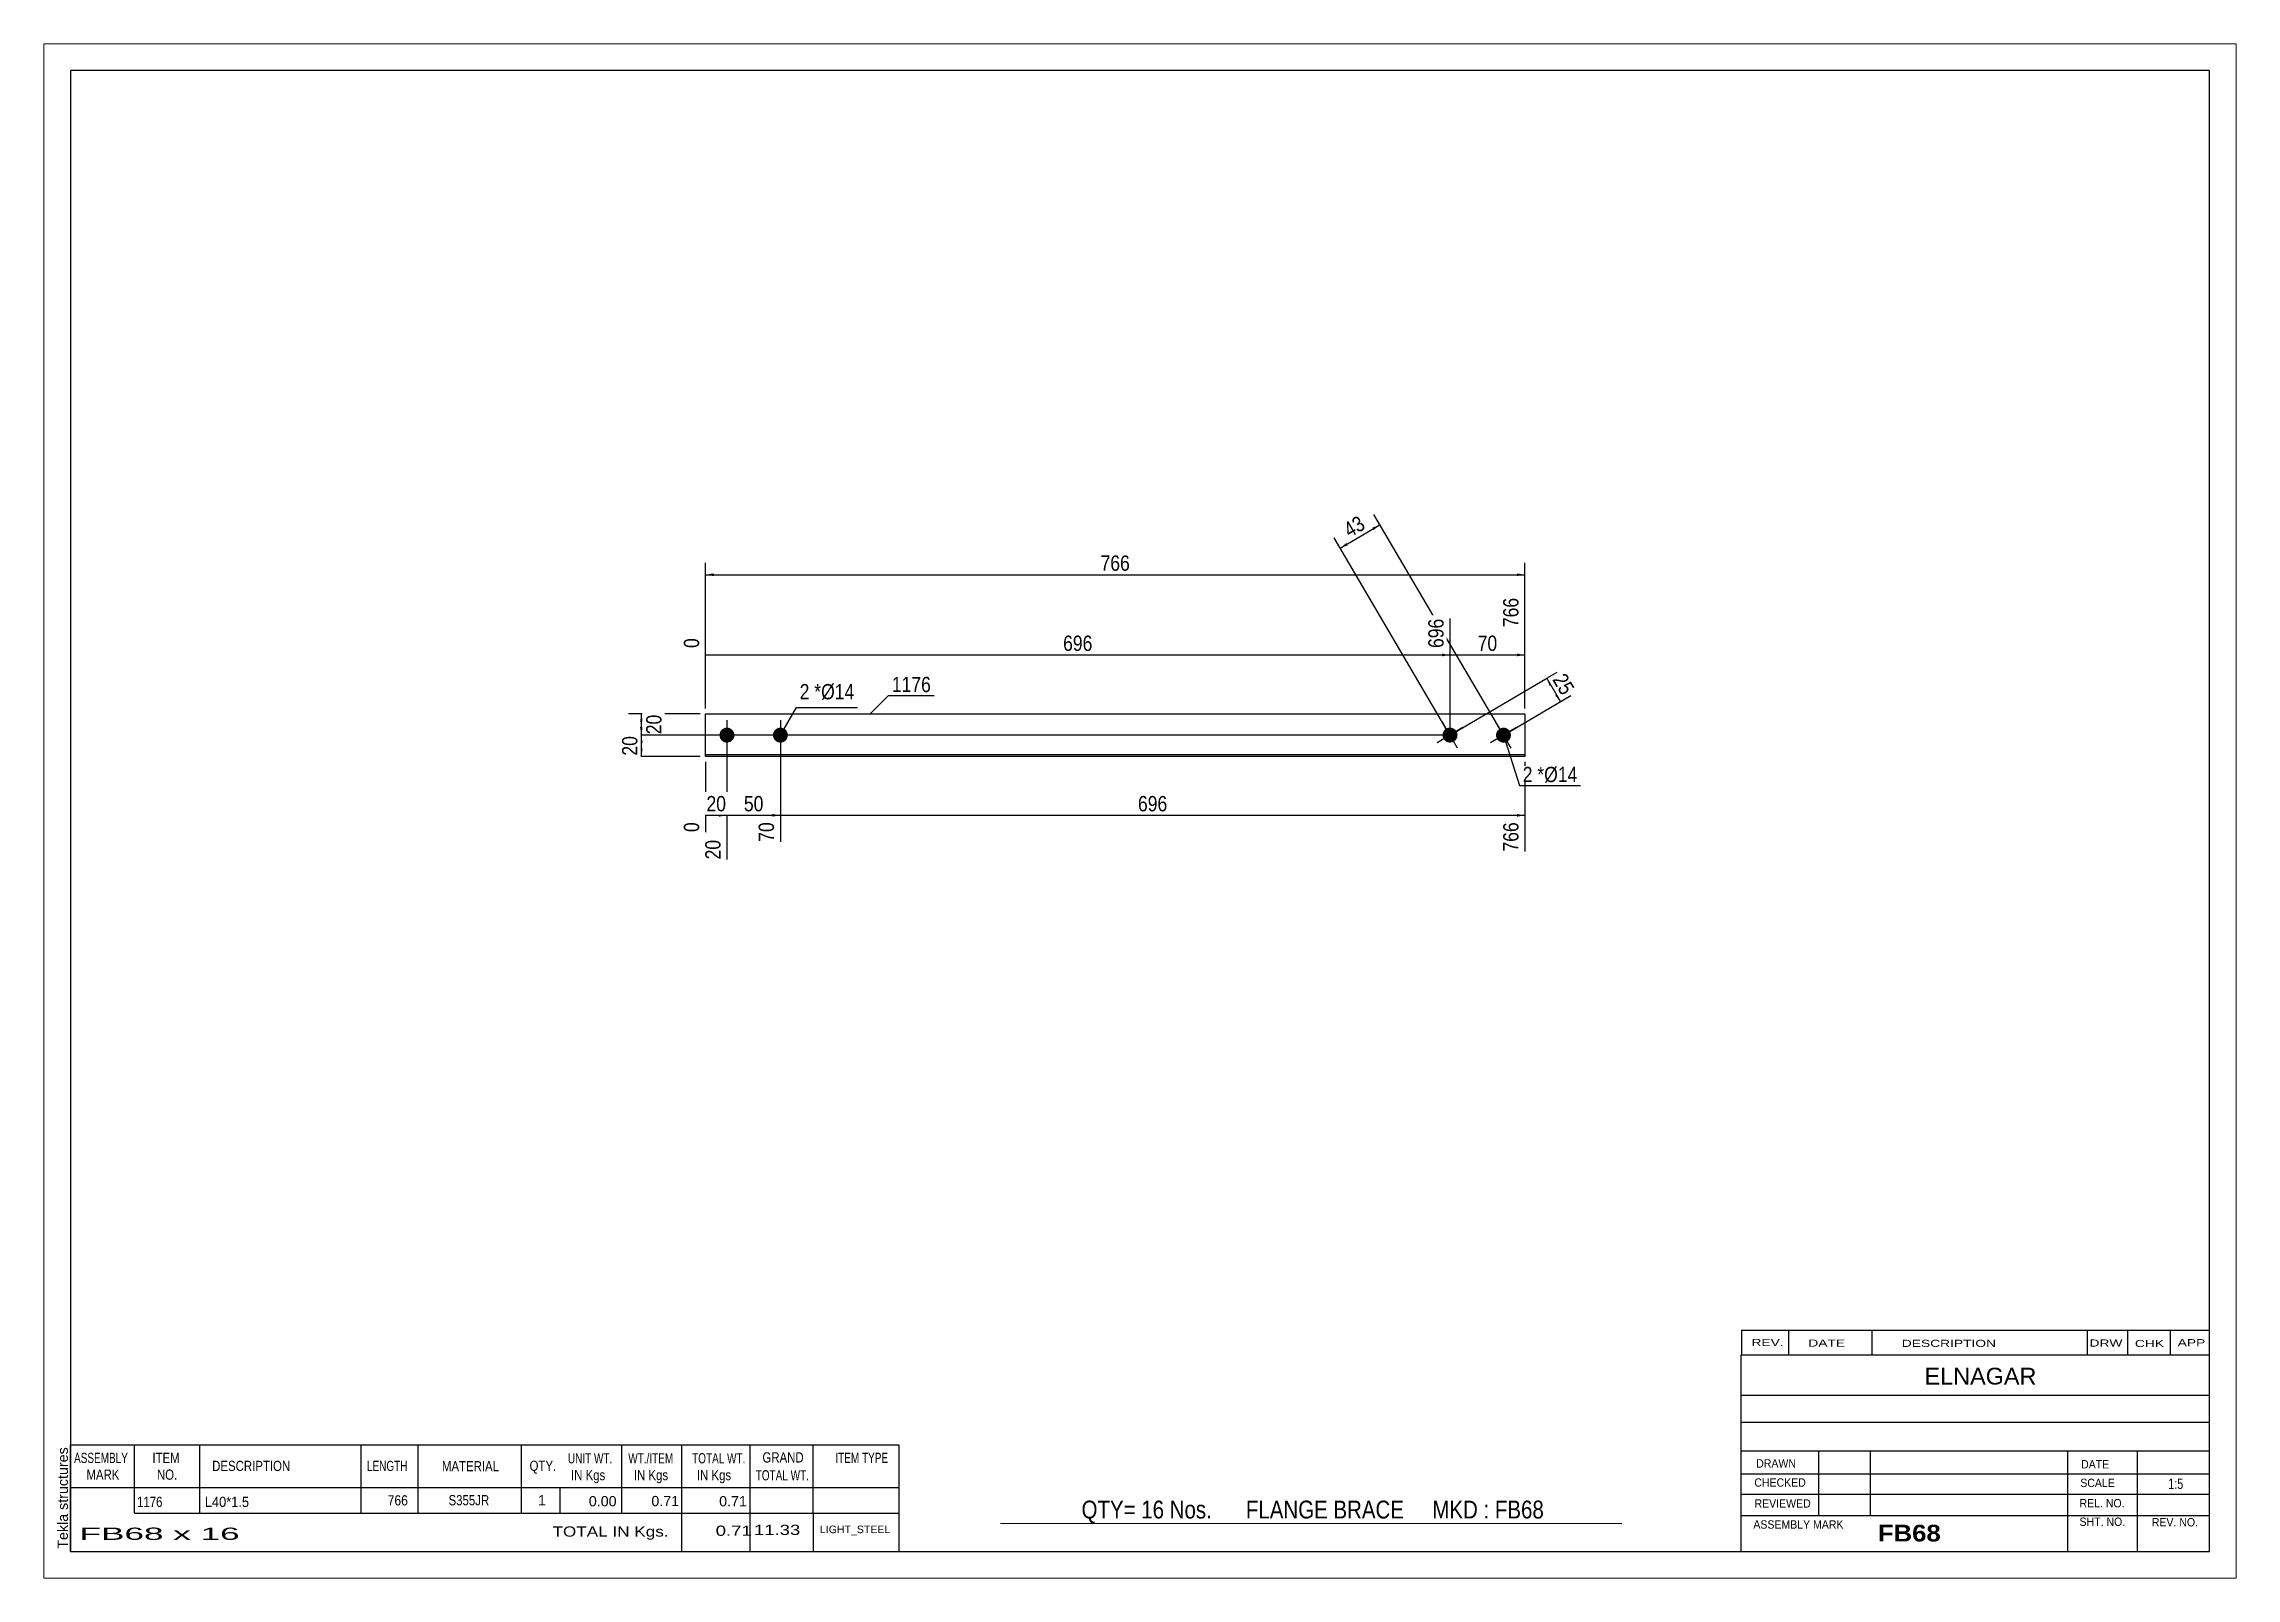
# Paper-space layout 'Layout1' of a CAD drawing. Header units: millimetres. Extents: x 0 to 410, y 0 to 287.
# The model-space entities are those that its viewports show. They can reach past a viewport. Long polylines and large blocks are cut down to what shows.
import ezdxf

# ---------------------------------------------------------------- set-up
doc = ezdxf.new("R2010")
doc.units = ezdxf.units.MM
doc.layers.add('Viewport layer', color=7, linetype='Continuous', plot=False)
doc.styles.add('Arial', font='ARIAL.TTF', dxfattribs={"height": 0.2})
doc.styles.add('Arial Bold', font='ARIALBD.TTF', dxfattribs={"height": 0.2})
doc.styles.add('Arial Narrow', font='ARIALN.TTF', dxfattribs={"height": 0.2})

# ---------------------------------------------------------------- blocks, each defined once
blk = doc.blocks.new('Unknown-629079683-1561')
at = {"color": 5, "linetype": 'Continuous'}
for p, q in [((405, 282), (5, 282)), ((5, 282), (5, 5)), ((405, 5), (405, 282)), ((5, 5), (405, 5))]:
    blk.add_line(p, q, dxfattribs=at)
at = {"color": 174, "linetype": 'Continuous', "style": 'Arial'}
blk.add_text('Tekla structures', height=1.9102, rotation=90, dxfattribs=at).set_placement((4.5, 5.5))
blk = doc.blocks.new('Part-629079683-1227 - 1212')
at = {"color": 2, "linetype": 'Continuous'}
for p, q in [((123.75, 153.69), (123.75, 161.69)), ((123.75, 161.69), (276.98, 161.69)), ((276.98, 161.69), (276.98, 153.69)), ((276.98, 153.99), (123.75, 153.99)), ((276.98, 153.69), (123.75, 153.69))]:
    blk.add_line(p, q, dxfattribs=at)
blk = doc.blocks.new('Bolt-629079683-1228 - 1212')
at = {"linetype": 'Continuous'}
blk.add_hatch(color=3, dxfattribs=at).paths.add_polyline_path([(261.77, 156.98, -1), (264.19, 158.4, -1)])
at = {"color": 3, "linetype": 'Continuous'}
for p, q in [((264.4, 155.28), (261.56, 160.11)), ((265.39, 159.11), (260.57, 156.27))]:
    blk.add_line(p, q, dxfattribs=at)
blk = doc.blocks.new('Bolt-629079683-1229 - 1212')
at = {"linetype": 'Continuous'}
blk.add_hatch(color=3, dxfattribs=at).paths.add_polyline_path([(271.77, 156.98, -1), (274.19, 158.4, -1)])
at = {"color": 3, "linetype": 'Continuous'}
for p, q in [((274.4, 155.28), (271.56, 160.11)), ((275.39, 159.11), (270.57, 156.27))]:
    blk.add_line(p, q, dxfattribs=at)
blk = doc.blocks.new('Bolt-629079683-1230 - 1212')
at = {"linetype": 'Continuous'}
for points in [[(127.75, 156.29, -1), (127.75, 159.09, -1)], [(137.75, 156.29, -1), (137.75, 159.09, -1)]]:
    blk.add_hatch(color=3, dxfattribs=at).paths.add_polyline_path(points)
at = {"color": 3, "linetype": 'Continuous'}
for p, q in [((127.75, 160.49), (127.75, 154.89)), ((137.75, 160.49), (137.75, 154.89)), ((130.55, 157.69), (124.95, 157.69)), ((140.55, 157.69), (134.95, 157.69))]:
    blk.add_line(p, q, dxfattribs=at)
blk = doc.blocks.new('StraightDimension-629079683-1280 - 1212')
at = {"linetype": 'Continuous'}
for points in [[(248.44, 196.48), (249.86, 197.03), (248.69, 196.05)], [(243.85, 193.2), (242.43, 192.66), (243.59, 193.63)]]:
    blk.add_hatch(color=7, dxfattribs=at).paths.add_polyline_path(points)
at = {"color": 7, "linetype": 'Continuous'}
for p, q in [((242.43, 192.66), (249.86, 197.03)), ((272.47, 158.55), (248.72, 198.96)), ((262.47, 158.55), (241.29, 194.6))]:
    blk.add_line(p, q, dxfattribs=at)
at = {"color": 0}
blk.add_wipeout([(248.16, 196.2), (246.03, 199.82), (241.84, 197.36), (243.97, 193.74)], dxfattribs=at)
at = {"color": 3, "style": 'Arial Narrow'}
blk.add_text('43', height=2.863, rotation=30.447, dxfattribs=at).set_placement((244.19, 194.56))
blk = doc.blocks.new('StraightDimension-629079683-1237 - 1212')
at = {"linetype": 'Continuous'}
blk.add_hatch(color=7, dxfattribs=at).paths.add_polyline_path([(275.48, 142.94), (276.98, 142.69), (275.48, 142.44)])
at = {"color": 7, "linetype": 'Continuous'}
for p, q in [((137.75, 156.69), (137.75, 137.74)), ((276.98, 152.69), (276.98, 135.91)), ((137.75, 142.69), (276.98, 142.69))]:
    blk.add_line(p, q, dxfattribs=at)
at = {"color": 0}
blk.add_wipeout([(210.71, 142.84), (210.71, 147.04), (204.02, 147.04), (204.02, 142.84)], dxfattribs=at)
at = {"color": 0, "linetype": 'Continuous'}
blk.add_wipeout([(276.38, 141.99), (272.18, 141.99), (272.18, 135.31), (276.38, 135.31)], dxfattribs=at)
at = {"color": 3, "style": 'Arial Narrow'}
blk.add_text('696', height=2.863, dxfattribs=at).set_placement((204.62, 143.44))
at = {"color": 3, "linetype": 'Continuous', "style": 'Arial Narrow'}
blk.add_text('766', height=2.863, rotation=90.0002, dxfattribs=at).set_placement((275.78, 135.91))
blk = doc.blocks.new('StraightDimension-629079683-1238 - 1212')
at = {"linetype": 'Continuous'}
blk.add_hatch(color=7, dxfattribs=at).paths.add_polyline_path([(136.25, 142.94), (137.75, 142.69), (136.25, 142.44)])
at = {"color": 7, "linetype": 'Continuous'}
for p, q in [((127.75, 156.69), (127.75, 134.44)), ((137.75, 156.69), (137.75, 137.74)), ((127.75, 142.69), (137.75, 142.69))]:
    blk.add_line(p, q, dxfattribs=at)
at = {"color": 0}
blk.add_wipeout([(135.18, 142.84), (135.18, 147.04), (130.32, 147.04), (130.32, 142.84)], dxfattribs=at)
at = {"color": 0, "linetype": 'Continuous'}
blk.add_wipeout([(137.15, 141.99), (132.95, 141.99), (132.95, 137.14), (137.15, 137.14)], dxfattribs=at)
at = {"color": 3, "style": 'Arial Narrow'}
blk.add_text('50', height=2.863, dxfattribs=at).set_placement((130.92, 143.44))
at = {"color": 3, "linetype": 'Continuous', "style": 'Arial Narrow'}
blk.add_text('70', height=2.863, rotation=90.0002, dxfattribs=at).set_placement((136.55, 137.74))
blk = doc.blocks.new('StraightDimension-629079683-1239 - 1212')
at = {"linetype": 'Continuous'}
blk.add_hatch(color=7, dxfattribs=at).paths.add_polyline_path([(126.25, 142.94), (127.75, 142.69), (126.25, 142.44)])
at = {"color": 7, "linetype": 'Continuous'}
for p, q in [((127.75, 156.69), (127.75, 134.44)), ((123.75, 152.69), (123.75, 139.56)), ((123.75, 142.69), (127.75, 142.69))]:
    blk.add_line(p, q, dxfattribs=at)
at = {"color": 0}
blk.add_wipeout([(128.18, 142.84), (128.18, 147.04), (123.32, 147.04), (123.32, 142.84)], dxfattribs=at)
at = {"color": 0, "linetype": 'Continuous'}
blk.add_wipeout([(127.15, 138.69), (122.95, 138.69), (122.95, 133.84), (127.15, 133.84)], dxfattribs=at)
blk.add_wipeout([(123.15, 141.99), (118.95, 141.99), (118.95, 138.96), (123.15, 138.96)], dxfattribs=at)
at = {"color": 3, "style": 'Arial Narrow'}
blk.add_text('20', height=2.863, dxfattribs=at).set_placement((123.92, 143.44))
at = {"color": 3, "linetype": 'Continuous', "style": 'Arial Narrow'}
for s, height, p in [('0', 2.86, (122.55, 139.56)), ('20', 2.863, (126.55, 134.44))]:
    blk.add_text(s, height=height, rotation=90.0002, dxfattribs=at).set_placement(p)
blk = doc.blocks.new('StraightDimension-629079683-1252 - 1212')
at = {"linetype": 'Continuous'}
blk.add_hatch(color=7, dxfattribs=at).paths.add_polyline_path([(275.48, 172.94), (276.98, 172.69), (275.48, 172.44)])
at = {"color": 7, "linetype": 'Continuous'}
for p, q in [((276.98, 162.69), (276.98, 183.38)), ((262.98, 158.69), (262.98, 179.48)), ((262.98, 172.69), (276.98, 172.69))]:
    blk.add_line(p, q, dxfattribs=at)
at = {"color": 0}
blk.add_wipeout([(272.41, 172.84), (272.41, 177.04), (267.55, 177.04), (267.55, 172.84)], dxfattribs=at)
at = {"color": 0, "linetype": 'Continuous'}
blk.add_wipeout([(276.38, 183.98), (272.18, 183.98), (272.18, 177.29), (276.38, 177.29)], dxfattribs=at)
at = {"color": 3, "linetype": 'Continuous', "style": 'Arial Narrow'}
blk.add_text('766', height=2.863, rotation=90.0002, dxfattribs=at).set_placement((275.78, 177.89))
at = {"color": 3, "style": 'Arial Narrow'}
blk.add_text('70', height=2.863, dxfattribs=at).set_placement((268.15, 173.44))
blk = doc.blocks.new('StraightDimension-629079683-1253 - 1212')
at = {"linetype": 'Continuous'}
blk.add_hatch(color=7, dxfattribs=at).paths.add_polyline_path([(261.48, 172.94), (262.98, 172.69), (261.48, 172.44)])
at = {"color": 7, "linetype": 'Continuous'}
for p, q in [((262.98, 158.69), (262.98, 179.48)), ((123.75, 162.69), (123.75, 175.82)), ((123.75, 172.69), (262.98, 172.69))]:
    blk.add_line(p, q, dxfattribs=at)
at = {"color": 0, "linetype": 'Continuous'}
for points in [[(123.15, 176.42), (118.95, 176.42), (118.95, 173.39), (123.15, 173.39)], [(262.38, 180.08), (258.18, 180.08), (258.18, 173.39), (262.38, 173.39)]]:
    blk.add_wipeout(points, dxfattribs=at)
at = {"color": 0}
blk.add_wipeout([(196.71, 172.84), (196.71, 177.04), (190.02, 177.04), (190.02, 172.84)], dxfattribs=at)
at = {"color": 3, "style": 'Arial Narrow'}
blk.add_text('696', height=2.863, dxfattribs=at).set_placement((190.62, 173.44))
at = {"color": 3, "linetype": 'Continuous', "style": 'Arial Narrow'}
for s, height, p in [('696', 2.863, (261.78, 173.99)), ('0', 2.86, (122.55, 173.99))]:
    blk.add_text(s, height=height, rotation=90.0002, dxfattribs=at).set_placement(p)
blk = doc.blocks.new('StraightDimension-629079683-1260 - 1212')
at = {"linetype": 'Continuous'}
for points in [[(125.25, 187.44), (123.75, 187.69), (125.25, 187.94)], [(275.48, 187.94), (276.98, 187.69), (275.48, 187.44)]]:
    blk.add_hatch(color=7, dxfattribs=at).paths.add_polyline_path(points)
at = {"color": 7, "linetype": 'Continuous'}
for p, q in [((123.75, 162.69), (123.75, 189.94)), ((276.98, 162.69), (276.98, 189.94)), ((123.75, 187.69), (276.98, 187.69))]:
    blk.add_line(p, q, dxfattribs=at)
at = {"color": 0}
blk.add_wipeout([(203.71, 187.84), (203.71, 192.04), (197.02, 192.04), (197.02, 187.84)], dxfattribs=at)
at = {"color": 3, "style": 'Arial Narrow'}
blk.add_text('766', height=2.863, dxfattribs=at).set_placement((197.62, 188.44))
blk = doc.blocks.new('StraightDimension-629079683-1264 - 1212')
at = {"linetype": 'Continuous'}
for points in [[(111.5, 160.19), (111.75, 161.69), (112, 160.19)], [(112, 159.19), (111.75, 157.69), (111.5, 159.19)]]:
    blk.add_hatch(color=7, dxfattribs=at).paths.add_polyline_path(points)
at = {"color": 7, "linetype": 'Continuous'}
for p, q in [((122.75, 161.69), (109.35, 161.69)), ((111.75, 157.69), (111.75, 161.69)), ((261.98, 157.69), (109.35, 157.69))]:
    blk.add_line(p, q, dxfattribs=at)
at = {"color": 0}
blk.add_wipeout([(116.1, 162.12), (111.9, 162.12), (111.9, 157.26), (116.1, 157.26)], dxfattribs=at)
at = {"color": 3, "style": 'Arial Narrow'}
blk.add_text('20', height=2.863, rotation=90.0002, dxfattribs=at).set_placement((115.5, 157.86))
blk = doc.blocks.new('StraightDimension-629079683-1265 - 1212')
at = {"linetype": 'Continuous'}
for points in [[(111.5, 156.19), (111.75, 157.69), (112, 156.19)], [(112, 155.19), (111.75, 153.69), (111.5, 155.19)]]:
    blk.add_hatch(color=7, dxfattribs=at).paths.add_polyline_path(points)
at = {"color": 7, "linetype": 'Continuous'}
for p, q in [((261.98, 157.69), (109.5, 157.69)), ((111.75, 153.69), (111.75, 157.69)), ((122.75, 153.69), (109.5, 153.69))]:
    blk.add_line(p, q, dxfattribs=at)
at = {"color": 0}
blk.add_wipeout([(111.6, 158.12), (107.4, 158.12), (107.4, 153.26), (111.6, 153.26)], dxfattribs=at)
at = {"color": 3, "style": 'Arial Narrow'}
blk.add_text('20', height=2.863, rotation=90.0002, dxfattribs=at).set_placement((111, 153.86))
blk = doc.blocks.new('StraightDimension-629079683-1274 - 1212')
at = {"linetype": 'Continuous'}
for points in [[(281.61, 166.9), (281.06, 168.32), (282.04, 167.15)], [(283.08, 165.37), (283.63, 163.95), (282.65, 165.12)]]:
    blk.add_hatch(color=7, dxfattribs=at).paths.add_polyline_path(points)
at = {"color": 7, "linetype": 'Continuous'}
for p, q in [((263.84, 158.2), (283, 169.46)), ((281.06, 168.32), (283.63, 163.95)), ((273.84, 158.2), (285.57, 165.09))]:
    blk.add_line(p, q, dxfattribs=at)
at = {"color": 0}
blk.add_wipeout([(283.7, 164.12), (287.33, 166.25), (284.86, 170.43), (281.24, 168.3)], dxfattribs=at)
at = {"color": 3, "style": 'Arial Narrow'}
blk.add_text('25', height=2.863, rotation=-59.5532, dxfattribs=at).set_placement((282.06, 168.09))
blk = doc.blocks.new('CBS_REVISION-629079683-1577')
at = {"color": 7, "linetype": 'Continuous'}
for p, q in [((317.49, 46.38), (404.99, 46.38)), ((317.49, 46.38), (317.49, 41.75)), ((326.29, 46.38), (326.29, 41.75)), ((341.88, 46.38), (341.88, 41.81)), ((382.14, 46.38), (382.14, 41.75)), ((389.68, 46.38), (389.68, 41.75)), ((397.63, 46.38), (397.63, 41.75)), ((317.49, 41.75), (404.99, 41.75))]:
    blk.add_line(p, q, dxfattribs=at)
at = {"color": 7, "style": 'Arial Narrow', "width": 1.7}
for s, height, p in [('REV.', 1.326, (319.35, 43.43)), ('DATE', 1.326, (329.98, 43.31)), ('DESCRIPTION', 1.3257, (347.46, 43.26)), ('DRW', 1.326, (382.57, 43.32)), ('CHK', 1.326, (391.06, 43.23)), ('APP', 1.326, (399.06, 43.38))]:
    blk.add_text(s, height=height, dxfattribs=at).set_placement(p)
blk = doc.blocks.new('CBS_BOM-629079683-1574')
at = {"color": 7, "linetype": 'Continuous'}
for p, q in [((4.97, 16.97), (4.97, 24.97)), ((4.97, 24.97), (159.89, 24.97)), ((16.97, 16.97), (16.97, 24.97)), ((29.16, 16.97), (29.16, 24.97)), ((59.32, 16.97), (59.32, 24.97)), ((70, 16.97), (70, 24.97)), ((89.32, 16.97), (89.32, 24.97)), ((108.12, 16.97), (108.12, 24.97)), ((119.33, 16.97), (119.33, 24.97)), ((132.12, 16.97), (132.12, 24.97)), ((143.87, 16.97), (143.87, 24.97)), ((159.89, 24.96), (159.89, 16.98)), ((4.97, 16.97), (159.89, 16.97)), ((4.97, 12.17), (4.97, 16.97)), ((16.97, 12.17), (16.97, 16.97)), ((29.16, 12.17), (29.16, 16.97)), ((59.32, 12.17), (59.32, 16.97)), ((70, 12.17), (70, 16.97)), ((89.32, 12.17), (89.32, 16.97)), ((96.58, 12.17), (96.58, 16.97)), ((108.12, 12.17), (108.12, 16.97)), ((119.33, 12.17), (119.33, 16.97)), ((132.12, 12.17), (132.12, 16.97)), ((143.89, 12.17), (143.89, 16.97)), ((159.89, 16.97), (159.89, 12.17)), ((4.97, 4.97), (4.97, 12.15)), ((16.97, 12.17), (159.89, 12.17)), ((119.33, 4.97), (119.33, 12.15)), ((132.12, 4.97), (132.12, 12.15)), ((143.93, 4.97), (143.93, 12.15)), ((159.89, 12.17), (159.89, 4.97)), ((4.97, 4.97), (159.89, 4.97))]:
    blk.add_line(p, q, dxfattribs=at)
at = {"color": 3, "linetype": 'Continuous', "style": 'Arial'}
for s, height, width, p in [('ASSEMBLY', 1.91, 0.7, (5.65, 21.54)), ('ITEM', 1.91, 0.8, (20.3, 21.54)), ('DESCRIPTION', 1.9102, 0.8, (31.48, 20.04)), ('LENGTH', 1.91, 0.7, (60.43, 20.04)), ('MATERIAL', 1.91, 0.8, (74.45, 19.99)), ('QTY.', 1.91, 0.8, (90.84, 20.07)), ('UNIT WT.', 1.91, 0.7, (98.01, 21.47)), ('WT./ITEM', 1.91, 0.7, (109.3, 21.47)), ('TOTAL WT.', 1.91, 0.7, (121.24, 21.47)), ('GRAND', 1.91, 0.8, (134.39, 21.63)), ('ITEM TYPE', 1.91, 0.7, (148.03, 21.55)), ('MARK', 1.91, 0.8, (7.97, 18.41)), ('NO.', 1.91, 0.8, (21.15, 18.41)), ('IN Kgs', 1.91, 0.8, (98.59, 18.33)), ('IN Kgs', 1.91, 0.8, (110.34, 18.33)), ('IN Kgs', 1.91, 0.8, (122.13, 18.33)), ('TOTAL WT.', 1.91, 0.7, (133.13, 18.29))]:
    blk.add_text(s, height=height, dxfattribs=dict(at, width=width)).set_placement(p)
at = {"color": 7, "linetype": 'Continuous', "style": 'Arial'}
for s, width, p in [('1176', 0.8, (17.43, 13.32)), ('L40*1.5', 0.9, (30.1, 13.32)), ('766', 0.85, (64.3, 13.6)), ('S355JR', 0.8, (75.69, 13.63))]:
    blk.add_text(s, height=1.91, dxfattribs=dict(at, width=width)).set_placement(p)
for s, p in [('1', (92.41, 13.63)), ('0.00', (101.92, 13.44)), ('0.71', (113.62, 13.47)), ('0.71', (126.29, 13.44))]:
    blk.add_text(s, height=1.91, dxfattribs=at).set_placement(p)
at = {"color": 6, "linetype": 'Continuous', "style": 'Arial'}
for s, height, width, p in [('FB68 x 16', 2.292, 2.05, (6.69, 7.16)), ('TOTAL IN Kgs.', 1.9102, 1.2, (95.13, 7.77)), ('0.71', 1.91, 1.3, (125.65, 7.92)), ('11.33', 1.91, 1.3, (132.79, 8.08))]:
    blk.add_text(s, height=height, dxfattribs=dict(at, width=width)).set_placement(p)
blk.add_text('LIGHT_STEEL', height=1.4135, dxfattribs=at).set_placement((145.14, 8.42))
blk = doc.blocks.new('CBS_CALLOFF-629079683-1575')
at = {"color": 7, "linetype": 'Continuous'}
blk.add_line((178.88, 10.27), (295.11, 10.25), dxfattribs=at)
at = {"color": 3, "linetype": 'Continuous', "style": 'Arial Narrow'}
blk.add_text('QTY= 16 Nos.      FLANGE BRACE     MKD : FB68', height=3.3405, dxfattribs=at).set_placement((194.07, 11.16))
blk = doc.blocks.new('CBS_NAME_BLOG-629079683-1576')
at = {"color": 7, "linetype": 'Continuous'}
for p, q in [((317.41, 41.75), (404.93, 41.75)), ((317.41, 5.04), (317.41, 41.75)), ((317.41, 34.21), (404.93, 34.21)), ((317.48, 29.16), (405, 29.16)), ((317.41, 23.79), (404.93, 23.79)), ((331.93, 11.68), (331.93, 23.78)), ((341.62, 11.71), (341.62, 23.78)), ((378.53, 5.04), (378.53, 23.77)), ((391.58, 5.04), (391.58, 23.78)), ((317.42, 19.49), (405, 19.51)), ((317.41, 15.74), (404.93, 15.74)), ((317.41, 11.7), (404.93, 11.7)), ((317.41, 5), (405, 5))]:
    blk.add_line(p, q, dxfattribs=at)
at = {"color": 3, "linetype": 'Continuous', "style": 'Arial'}
blk.add_text('ELNAGAR', height=3.133, dxfattribs=at).set_placement((351.73, 36.22))
at = {"color": 3, "linetype": 'Continuous'}
for s, height, style, width, p in [('DRAWN', 1.566, 'Arial', 0.9, (320.24, 20.68)), ('DATE', 1.566, 'Arial', 0.9, (381, 20.52)), ('CHECKED', 1.566, 'Arial', 0.9, (319.89, 17.11)), ('SCALE', 1.566, 'Arial', 0.9, (380.85, 17.04)), ('1:5', 1.957, 'Arial Narrow', 0.9, (397.3, 16.68)), ('REVIEWED', 1.566, 'Arial', 0.9, (319.93, 13.19)), ('REL. NO.', 1.566, 'Arial', 0.9, (380.71, 13.24)), ('ASSEMBLY MARK', 1.5663, 'Arial', 0.9, (319.71, 9.26)), ('FB68', 3.131, 'Arial Bold', 1.1, (342.99, 6.86)), ('SHT. NO.', 1.566, 'Arial', 0.9, (380.71, 9.77)), ('REV. NO.', 1.566, 'Arial', 0.9, (394.23, 9.68))]:
    blk.add_text(s, height=height, dxfattribs=dict(at, style=style, width=width)).set_placement(p)
blk = doc.blocks.new('MarkSet-629079683-1290 - 1212')
at = {"color": 0}
blk.add_wipeout([(278.41, 148.9), (278.41, 151.9), (276.58, 151.9), (276.58, 148.9)], dxfattribs=at)
blk.add_wipeout([(278.41, 148.9), (278.41, 151.9), (276.58, 151.9), (276.58, 148.9)], dxfattribs=at)
at = {"color": 7, "linetype": 'Continuous'}
blk.add_line((272.98, 157.69), (275.98, 148.3), dxfattribs=at)
at = {"color": 0}
blk.add_wipeout([(280.59, 148.9), (280.59, 151.9), (279.31, 151.9), (279.31, 148.9)], dxfattribs=at)
blk.add_wipeout([(280.59, 148.9), (280.59, 151.9), (279.31, 151.9), (279.31, 148.9)], dxfattribs=at)
at = {"color": 3, "style": 'Arial Narrow'}
blk.add_text('2', height=2.86, dxfattribs=at).set_placement((276.58, 148.9))
at = {"color": 0}
blk.add_wipeout([(286.8, 148.9), (286.8, 151.9), (280.59, 151.9), (280.59, 148.9)], dxfattribs=at)
blk.add_wipeout([(286.8, 148.9), (286.8, 151.9), (280.59, 151.9), (280.59, 148.9)], dxfattribs=at)
at = {"color": 7, "linetype": 'Continuous'}
blk.add_line((275.98, 148.3), (287.4, 148.3), dxfattribs=at)
at = {"color": 3, "style": 'Arial Narrow'}
for s, height, p in [('*', 2.86, (279.31, 148.9)), ('Ø14', 2.863, (280.59, 148.9))]:
    blk.add_text(s, height=height, dxfattribs=at).set_placement(p)
blk = doc.blocks.new('Mark-629079683-1285 - 1212')
at = {"color": 0}
blk.add_wipeout([(165.9, 165.73), (165.9, 168.73), (158.59, 168.73), (158.59, 165.73)], dxfattribs=at)
blk.add_wipeout([(165.9, 165.73), (165.9, 168.73), (158.59, 168.73), (158.59, 165.73)], dxfattribs=at)
at = {"color": 7, "linetype": 'Continuous'}
for p, q in [((154.45, 161.59), (157.99, 165.13)), ((157.99, 165.13), (166.5, 165.13))]:
    blk.add_line(p, q, dxfattribs=at)
at = {"color": 3, "style": 'Arial Narrow'}
blk.add_text('1176', height=2.863, dxfattribs=at).set_placement((158.59, 165.73))
blk = doc.blocks.new('Mark-629079683-1293 - 1212')
at = {"color": 0}
blk.add_wipeout([(143.18, 164.39), (143.18, 167.39), (141.35, 167.39), (141.35, 164.39)], dxfattribs=at)
blk.add_wipeout([(143.18, 164.39), (143.18, 167.39), (141.35, 167.39), (141.35, 164.39)], dxfattribs=at)
at = {"color": 7, "linetype": 'Continuous'}
blk.add_line((137.75, 157.69), (140.75, 162.89), dxfattribs=at)
at = {"color": 0}
blk.add_wipeout([(145.36, 164.39), (145.36, 167.39), (144.08, 167.39), (144.08, 164.39)], dxfattribs=at)
blk.add_wipeout([(145.36, 164.39), (145.36, 167.39), (144.08, 167.39), (144.08, 164.39)], dxfattribs=at)
at = {"color": 3, "style": 'Arial Narrow'}
blk.add_text('2', height=2.86, dxfattribs=at).set_placement((141.35, 164.39))
at = {"color": 0}
blk.add_wipeout([(151.57, 164.39), (151.57, 167.39), (145.36, 167.39), (145.36, 164.39)], dxfattribs=at)
blk.add_wipeout([(151.57, 164.39), (151.57, 167.39), (145.36, 167.39), (145.36, 164.39)], dxfattribs=at)
at = {"color": 7, "linetype": 'Continuous'}
blk.add_line((140.75, 162.89), (152.17, 162.89), dxfattribs=at)
at = {"color": 3, "style": 'Arial Narrow'}
for s, height, p in [('*', 2.86, (144.08, 164.39)), ('Ø14', 2.863, (145.36, 164.39))]:
    blk.add_text(s, height=height, dxfattribs=at).set_placement(p)

msp = doc.modelspace()

# ---------------------------------------------------------------- block references
for name in ['Unknown-629079683-1561', 'Part-629079683-1227 - 1212', 'Bolt-629079683-1230 - 1212', 'Bolt-629079683-1228 - 1212', 'Bolt-629079683-1229 - 1212', 'CBS_REVISION-629079683-1577', 'CBS_NAME_BLOG-629079683-1576', 'CBS_BOM-629079683-1574', 'CBS_CALLOFF-629079683-1575']:
    msp.add_blockref(name, (0, 0))

# ---------------------------------------------------------------- next in the draw order: block references
msp.add_blockref('StraightDimension-629079683-1280 - 1212', (0, 0))

# ---------------------------------------------------------------- next in the draw order: block references
msp.add_blockref('StraightDimension-629079683-1237 - 1212', (0, 0))

# ---------------------------------------------------------------- next in the draw order: block references
for name in ['StraightDimension-629079683-1252 - 1212', 'StraightDimension-629079683-1238 - 1212']:
    msp.add_blockref(name, (0, 0))

# ---------------------------------------------------------------- next in the draw order: block references
msp.add_blockref('StraightDimension-629079683-1239 - 1212', (0, 0))

# ---------------------------------------------------------------- next in the draw order: block references
msp.add_blockref('StraightDimension-629079683-1253 - 1212', (0, 0))

# ---------------------------------------------------------------- next in the draw order: block references
msp.add_blockref('StraightDimension-629079683-1260 - 1212', (0, 0))

# ---------------------------------------------------------------- next in the draw order: block references
msp.add_blockref('StraightDimension-629079683-1264 - 1212', (0, 0))

# ---------------------------------------------------------------- next in the draw order: block references
for name in ['Mark-629079683-1285 - 1212', 'StraightDimension-629079683-1265 - 1212']:
    msp.add_blockref(name, (0, 0))

# ---------------------------------------------------------------- next in the draw order: block references
for name in ['StraightDimension-629079683-1274 - 1212', 'Mark-629079683-1293 - 1212']:
    msp.add_blockref(name, (0, 0))

# ---------------------------------------------------------------- next in the draw order: block references
msp.add_blockref('MarkSet-629079683-1290 - 1212', (0, 0))

psp = doc.layouts.get("Layout1")

# ---------------------------------------------------------------- viewports
at = {"layer": 'Viewport layer', "view_target_point": (205, 143.5)}
psp.add_viewport(center=(205, 143.5), size=(410, 287), view_center_point=(0, 0), view_height=287, dxfattribs=at)

doc.saveas('drawing.dxf')
